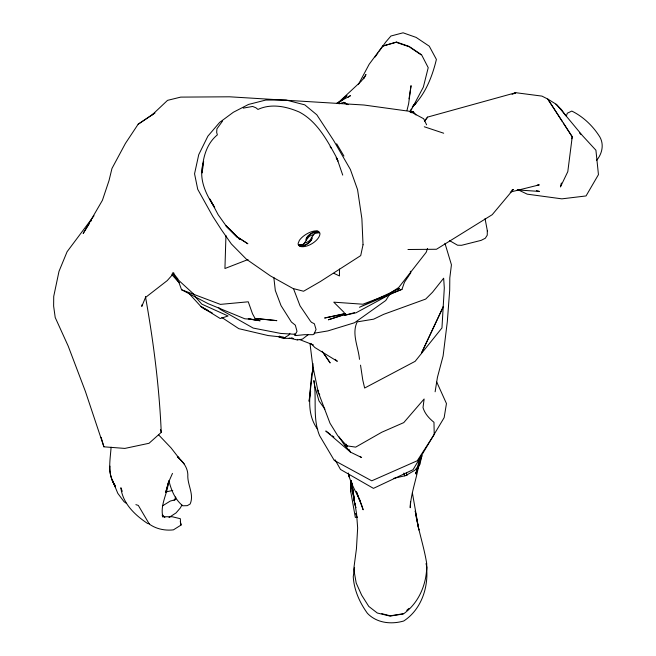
<?xml version="1.0" encoding="UTF-8"?>
<svg xmlns="http://www.w3.org/2000/svg" width="656" height="656" viewBox="0 0 656 656"><rect width="100%" height="100%" fill="white"/><g stroke="black" fill="none" stroke-linecap="round" stroke-linejoin="round"><path stroke-width="0.98" d="M339.472 269.091L339.472 275.955L333.937 273.355M225.951 235.488L224.934 268.509L248.025 259.546M312.961 363.457C312.715 385.523 303.203 409.795 317.758 429.491M351.017 486.629L351.231 480.545M351.198 480.971L350.804 491.844L355.339 517.445L356.971 517.24M350.804 491.844L351.206 480.733M109.913 466.145C109.068 473.534 112.151 480.815 115.522 487.236L112.201 479.798L117.793 493.328L124.091 501.774L126.624 503.488M410.5 501.717L410.221 507.728C410.935 492.738 416.781 478.814 418.815 464.063M487.326 230.641L487.244 235.184L485.292 238.259L481.16 240.358L461.578 245.295L457.56 245.221L449.573 240.629M111.094 447.187C110.249 459.995 106.953 474.6 115.3 485.629M202.384 171.052L202.138 172.922C202.524 158.924 206.041 144.099 217.357 134.874L216.669 132.373L216.923 128.83L222.515 121.106M202.638 169.174L203.639 161.679C197.964 177.956 205.64 194.192 214.676 207.452L209.813 199.022L218.169 214.75L226.164 225.943L236.75 236.75M175.759 497.314L175.513 499.101L174.07 500.266M409.032 98.818L411.05 85.649L408.614 103.804L406.999 110.339M310.657 391.402L309.107 401.341L311.739 373.977L313.322 368.254M435.125 391.78L437.437 377.315L443.103 355.962L447.318 321.678L449.688 290.337L449.811 277.865L451.435 264.786L444.94 243.286M142.155 304.507L141.778 306.434L145.501 297.48L167.223 280.612L173.938 273.085M354.576 567.342L353.248 576.706C354.06 590.138 359.652 602.528 367.434 613.335C376.798 623.126 391.206 624.643 403.727 621.002C420.127 610.334 427.728 590.088 426.826 571.048L426.941 567.465L426.031 563.594M419.479 458.692L416.019 474.075L418.815 464.727L415.97 473.001L419.938 463.948L421.988 455.543L415.97 473.001M313.158 370.369L312.707 372.321L313.207 370.402M561.372 183.008L560.445 186.944L567.801 171.634L572.237 136.784L547.752 99.04L541.963 96.112L515.764 92.701L427.605 117.096L424.489 121.057M571.77 138.752L572.237 136.784L563.332 123.057M175.054 498.683L175.496 497.051M165.73 492.213L168.453 482.496L172.479 473.378M165.714 492.279L168.453 482.496C167.288 494.107 159.802 505.227 162.934 517.076L162.204 515.493M566.358 116.038L567.301 113.226L571.802 111.069C582.594 116.333 592.015 125.099 598.657 135.136C604.488 143.082 602.634 153.143 596.599 160.392M397.848 289.575L399.512 288.484L359.447 307.27L401.989 289.329L404.432 282.26L410.804 272.748L410.295 271.223M427.54 248.476L426.195 252.298L398.7 287.517L390.271 293.019M308.041 334.79L302.35 339.168L297.299 339.931L297.545 339.332M313.814 334.544L316.053 329.484L314.355 323.761L311.452 322.285L310.296 320.956L300.013 305.778L293.667 289.132M410.361 110.766L411.271 108.978M364.17 78.015L365.982 74.522L363.424 78.851M358.348 84.583L369.148 64.296L382.661 46.1L396.642 42.082L409.09 46.404L421.578 54.784L428.22 67.675L423.333 87.133L410.098 112.127M181.917 505.136L180.236 508.072L176.062 512.894L169.01 517.51M289.895 333.305L288.82 335.085L283.326 338.422L279.005 336.979L279.759 336.052M389.541 294.462L385.785 300.481L354.56 322.736L327.885 330.911L314.117 333.232M89.511 223.36L83.181 233.438L102.418 200.293L109.019 180.589L111.963 168.477L125.427 143.41L138.145 124.23L154.841 113.004M90.561 221.679L91.619 220.006M375.06 57.023L378.004 52.89M379.184 51.234L385.662 42.148L390.927 36.014L403.096 32.8L416.142 37.408L429.27 46.191L436.396 59.417C432.501 75.678 426.121 92.324 414.51 104.706L415.953 103.164L412.977 106.108M424.776 121.057L427.605 117.096M314.683 233.249L311.879 237.136A8.184 3.542 -31.5 0 1 311.28 240.194L310.272 241.474A7.831 3.682 -31.2 0 1 303.466 245.795L303.015 245.934A8.069 3.501 -31.3 0 1 300.94 246.32A8.093 3.51 -31.2 0 1 299.882 246.287L299.849 246.287A12.694 5.51 -31.2 0 0 301.17 246.631L302.219 246.705A12.423 5.838 -31.2 0 0 308.189 245.533L308.91 245.237A12.005 5.633 -31.2 0 0 312.436 243.376L313.109 242.933A12.005 5.633 -31.2 0 0 316.651 239.981L316.668 239.965A12.39 5.83 -31.3 0 0 319.497 235.766L319.677 235.291A12.669 5.502 -31.4 0 0 319.767 232.847L314.445 232.88M306.213 240.481L303.4 244.36L298.308 244.745A12.694 5.51 -31.2 0 1 298.193 243.212L299.382 240.367A12.193 5.141 -31.2 0 1 306.491 234.077L307.197 233.675A12.251 5.166 -31.5 0 1 314.076 231.076L314.7 230.978A12.456 5.387 -31.5 0 1 316.889 230.961L316.914 230.969A12.694 5.51 -31.4 0 1 318.226 231.314L318.193 231.314A8.167 3.551 -31.4 0 0 316.758 231.322L316.356 231.371A7.913 3.428 -31.5 0 0 308.197 235.766L307.877 236.103A8.126 3.518 -31.2 0 0 306.221 240.473M94.005 215.742L67.092 251.724L58.999 271.354L53.726 296.405L53.628 306.09L55.211 317.504L68.175 346.032L85.411 391.443L103.894 446.818L124.861 448.417L149.027 443.284L161.253 432.37C159.277 386.728 153.447 341.382 145.443 296.528M364.433 77.137L361.226 81.229L337.561 103.279M419.938 463.948L414.945 470.196L405.793 475.575L393.789 478.339M412.181 107.182L414.617 104.222L413.485 105.444M138.145 124.23L152.241 114.792L167.542 100.352L180.72 97.113L229.625 96.801L363.99 105.017L413.46 111.848L415.945 114.948M340.899 101.106L346.95 95.587L338.701 102.607M406.712 610.4L408.967 608.374M181.064 525.054L180.334 521.643L181.064 525.054L173.43 529.851C165.091 530.843 156.218 529.031 149.338 524.119L138.318 505.432L135.874 504.644M347.983 97.342L350.46 95.653L336.831 103.172M152.241 114.792L154.767 113.086M392.837 292.855L356.044 312.789L344.449 315.331L354.478 312.674M162.36 505.973L170.232 501.077L175.808 499.544M513.951 93.66L515.764 92.701L512.098 94.333M511.606 190.355L513.353 189.453L492.23 214.676L436.47 249.264L407.958 249.51M401.989 289.329L362.883 304.22L333.765 302.162L344.015 312.354L345.261 314.987M343.924 314.626L328.361 319.792L345.778 314.24M339.029 103.845L343.826 102.32L348.131 104.665M300.243 244.491L298.57 245.262A7.864 3.411 -31.2 0 0 300.448 246.074L300.784 246.082A7.667 3.329 -31.3 0 0 303.974 245.426L304.409 245.254A7.429 3.493 -31.2 0 0 309.329 242.154L309.657 241.826A7.569 3.288 -31.3 0 0 310.518 240.875L311.165 239.932A7.806 3.378 -31.5 0 0 311.543 237.333L310.714 239.44L309.091 240.965A5.084 2.206 -31.3 0 1 305.934 242.622L304.687 242.884L303.507 244.516L298.496 245.139M382.661 46.1L396.642 42.082M510.22 192.101L539.289 184.869L537.264 185.049M166.009 491.926L172.782 490.417M345.523 313.437L324.605 318.021L345.63 313.683M243.245 108.117L252.65 106.452L255.922 107.789L257.964 109.437C271.313 103.254 286.344 106.42 299.308 112.053C317.02 121.327 327.303 140.45 336.495 157.44L337.914 161.089L336.151 157.67M402.964 613.778L390.238 615.812L381.792 613.688M295.544 335.585L304.359 334.691L313.051 334.675M177.743 278.833L174.676 276.824L178.891 282.342L181.556 289.739L208.108 303.662L244.778 318.783L257.988 319.784L260.112 320.841L248.263 318.8M283.835 338.332L293.084 338.406L291.141 338.193M295.717 334.33L280.768 333.437L253.183 328.074L220.113 309.32L218.858 307.73M517.182 189.92L539.388 191.421L536.428 190.634M149.584 523.701L147.731 523.578C135.111 515.206 122.721 503.595 120.868 487.744L122.287 491.377M163.516 516.731L172.184 516.731L180.375 518.724L180.507 522.463M255.028 318.537L276.848 320.645L256.685 318.48M279.194 337.012L285.147 337.61M291.1 338.209L293.084 338.406M283.753 337.25L268.124 335.56L238.809 328.672L221.826 317.479M411.287 112.807L409.893 111.331L413.46 111.848M338.931 436.855L344.777 445.522L355.675 447.13L381.751 432.247L403.76 422.612L424.137 398.971L423.013 407.597C424.826 413.739 429.106 418.397 433.977 422.292L434.215 434.502L417.257 460.758L371.739 480.823L334.273 460.422L319.587 435.617C312.346 418.167 316.946 398.741 313.896 380.546L314.732 385.794L318.947 400.857L324.9 409.139M249.846 319.062L256.865 320.39M289.206 338.102L297.16 339.906M424.293 126.772L443.677 133.217M397.241 42.697L409.164 46.756M181.556 289.739L220.391 304.384L248.255 301.801L252.503 313.781L255.848 319.841M299.243 339.447L313.379 344.908M518.076 189.789L527.227 194.16L561.848 198.85L586.046 195.947L598.452 174.619L595.919 150.224L582.339 135.48L556.641 104.534L547.752 99.04L562.217 121.344M212.159 312.896L204.065 308.812L200.982 306.59L188.756 293.183M409.893 111.331L423.661 118.736L426.613 124.829M207.993 310.354L200.982 306.59L220.26 318.537L228.083 315.987L201.81 304.13L194.496 295.848M346.417 103.943L343.826 102.32L346.311 103.976M409.959 47.289L421.078 54.809M330.665 434.616L325.778 430.992L350.509 452.132L361.628 457.56L359.996 456.355M332.297 435.822L333.929 437.027M194.307 294.651L178.875 280.506L172.881 272.412M335.134 359.283L337.332 361.308L314.978 347.598L310.698 343.375M555.878 104.238L561.347 109.445L565.792 115.735M177.309 456.642C183.319 461.799 188.461 468.392 187.796 476.781C188.059 485.932 194.143 494.968 190.158 503.98L187.313 505.653L182.753 505.784C174.963 499.487 171.208 490.04 168.854 480.545M226.164 225.943L237.652 237.251L247.87 243.77L236.89 236.668L237.652 237.251L226.164 225.943L239.85 239.538L238.472 238.12M172.225 273.618L177.186 278.562M158.506 434.723L171.044 447.884L179.457 458.708L177.563 456.642M229.559 228.952L237.103 236.709M579.625 133.061L580.896 134.464M171.765 274.561L179.244 282.752M177.587 456.683L184.475 464.243M347.04 446.129L337.692 435.633L330.017 423.251L318.25 392.222L312.789 366.023L310.05 343.908M344.777 445.522L350.509 452.132L348.992 449.458M162.36 514.583L164.869 517.51M330.14 146.673L331.296 148.256M322.121 351.247L330.173 362.94L323.424 352.928M336.635 143.738L343.933 156.046M345.974 444.12L347.483 446.793M335.044 459.774L340.505 469.458L373.453 488.367L413.034 469.704L444.153 417.634L446.457 403.547L436.765 382.112M319.743 394.879L318.25 392.222L318.07 390.197M357.2 517.256L355.486 513.476M356.725 492.443L363.137 509.794C359.873 496.994 351.354 486.563 348.402 473.722M356.347 491.459L359.898 500.823L359.529 498.937M337.012 158.49L342.727 175.103M403.883 473.05L404.719 475.903M101.139 437.339L103.894 446.818M160.417 429.45L161.253 432.37M294.323 333.888L294.782 335.536L297.004 331.313L295.339 325.187L291.387 321.998L281.039 305.639L275.307 290.469L273.823 277.365M355.782 507.646L353.74 498.429L352.78 489.843L354.798 503.947L353.19 495.1L351.829 482.488M348.5 473.771L349.517 477.609L348.295 473.009M359.48 359.34C358.406 347.065 351.378 333.642 357.208 321.883L373.674 319.16L383.571 314.372L425.695 299.062L432.542 292.207L443.653 278.201L444.309 287.927L441.955 327.951L415.141 361.333L364.638 388.04L362.768 380.013L360.529 365.146M355.847 507.613L354.994 503.849L356.61 514.181L357.651 527.973L356.446 548.777L353.748 569.064L356.2 583.036L361.636 595.115L368.77 606.406L377.298 613.016L390.041 616.091L403.358 613.975C419.356 602.757 427.433 582.569 426.687 563.365C423.817 545.653 417.716 528.67 415.232 510.901L418.872 530.023L412.37 492.787M485.046 218.604L487.498 231.584M351.108 481.734L354.486 500.766L354.215 498.757M406.425 472.533L406.95 475.526M352.182 483.718L352.592 486.727M352.862 488.728L353.264 491.738M353.674 494.747L353.945 496.756M306.573 239.67L306.549 240.293A7.733 3.346 -31.2 0 1 308.123 236.119L308.443 235.799A7.519 3.255 -31.5 0 1 316.545 231.576L316.577 231.568A7.831 3.403 -31.4 0 1 319.505 232.339L314.577 233.093L313.396 234.725L312.158 234.996A5.084 2.198 -31.5 0 0 309.001 236.66L306.573 239.67M363.03 244.754L360.718 255.61L320.39 281.514L303.564 291.239L292.953 288.476L270.436 275.914L246.41 259.21L231.371 243.975L221.433 229.789L212.708 216.25L197.735 189.322L194.553 173.783L198.735 154.66L207.895 136.145L219.629 122.418L233.339 112.274L248.468 104.46L265.795 100.048L286.18 100.065L304.794 104.862L316.799 114.784L333.65 140.507L350.378 169.461L357.561 189.65L361.891 218.743L363.03 244.754M443.358 306.549L421.66 352.723L443.358 306.549"/></g></svg>
